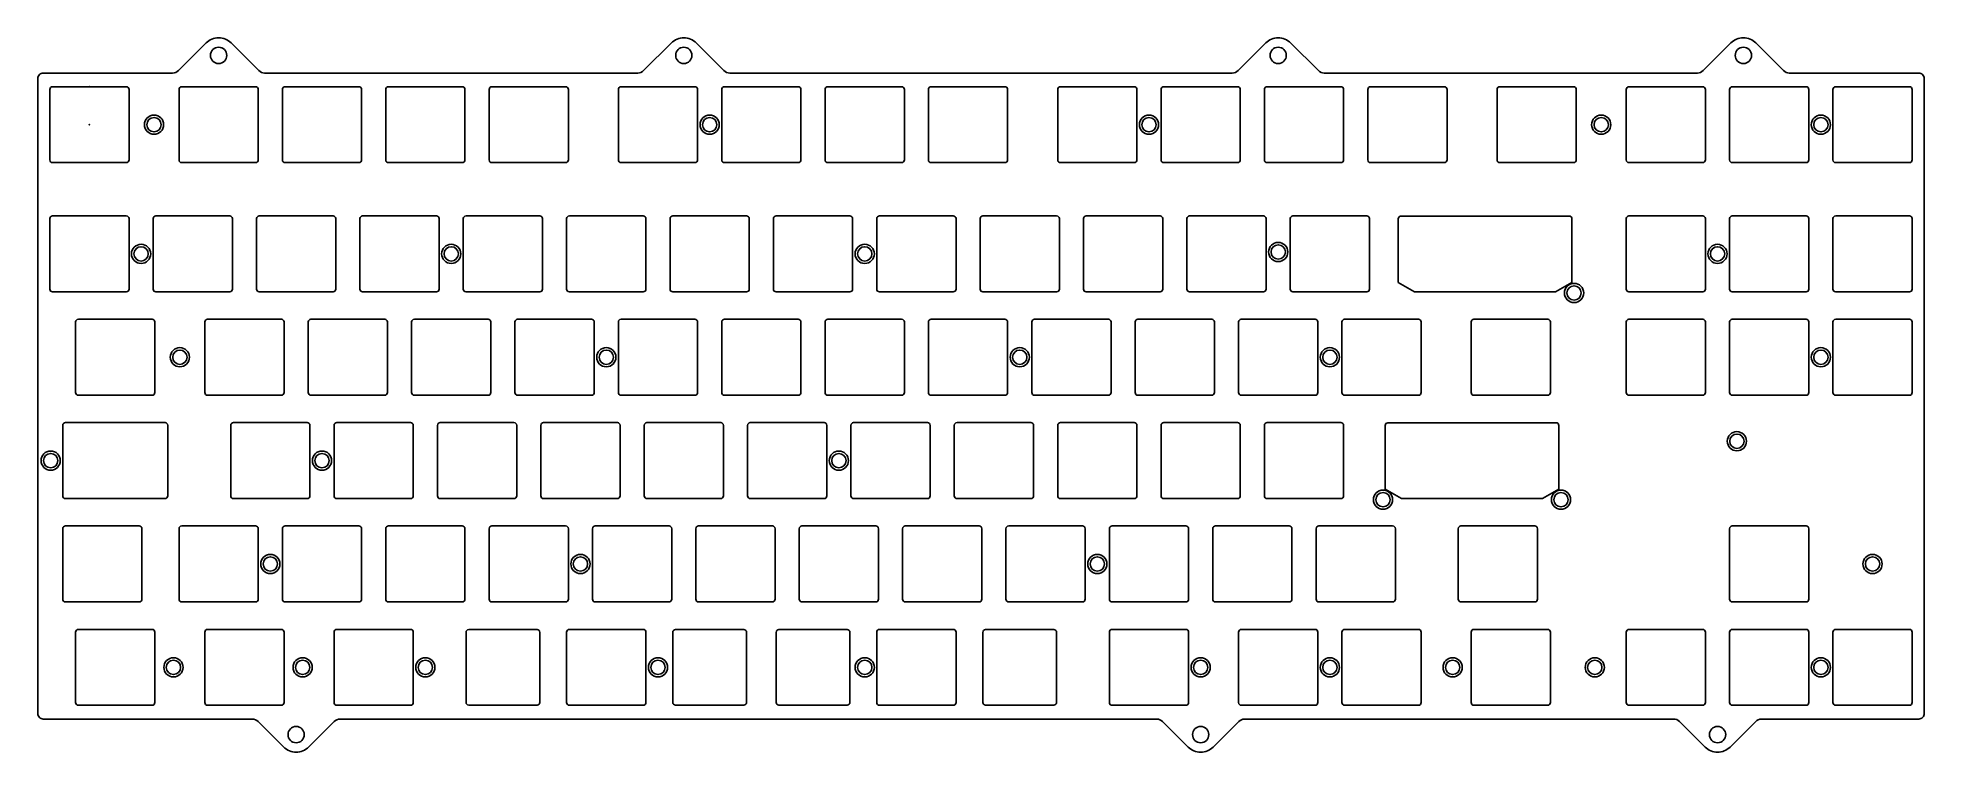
# Model space of a CAD drawing. Header units: millimetres. Extents: x -10 to 338, y -116 to 16.
import ezdxf

# ---------------------------------------------------------------- set-up
doc = ezdxf.new("R2010")
doc.units = ezdxf.units.MM
doc.header["$MEASUREMENT"] = 0

msp = doc.modelspace()

# ---------------------------------------------------------------- linework, layer by layer
msp.add_line((12.06, -49.36), (12.06, -36.36))
msp.add_line((12.06, -49.36), (12.06, -36.36))
for points in [[(45.13, -109.98), (40.4, -114.71, -0.414214), (35.8, -114.71), (31.07, -109.98, 0.198912), (30.01, -109.54), (-8.5, -109.54, -0.414214), (-9.52, -108.51), (-9.52, 8.5, -0.414214), (-8.5, 9.52), (15.34, 9.52, 0.198912), (16.41, 9.96), (21.51, 15.07, -0.414214), (26.11, 15.07), (31.22, 9.96, 0.198912), (32.28, 9.52), (101.07, 9.52, 0.198912), (102.13, 9.96), (107.24, 15.07, -0.414214), (111.84, 15.07), (116.94, 9.96, 0.198912), (118.01, 9.52), (210.61, 9.52, 0.198912), (211.67, 9.96), (216.78, 15.07, -0.414214), (221.37, 15.07), (226.48, 9.96, 0.198912), (227.54, 9.52), (296.33, 9.52, 0.198912), (297.39, 9.96), (302.5, 15.07, -0.414214), (307.1, 15.07), (312.21, 9.96, 0.198912), (313.27, 9.52), (337.11, 9.52, -0.414214), (338.14, 8.5), (338.14, -108.51, -0.414214), (337.11, -109.54), (308.13, -109.54, 0.198912), (307.07, -109.98), (302.34, -114.71, -0.414214), (297.74, -114.71), (293.01, -109.98, 0.198912), (291.94, -109.54), (212.88, -109.54, 0.198912), (211.82, -109.98), (207.09, -114.71, -0.414214), (202.49, -114.71), (197.76, -109.98, 0.198912), (196.7, -109.54), (46.19, -109.54, 0.198912)], [(-6.8, -7), (6.8, -7, 0.414214), (7.3, -6.5), (7.3, 6.5, 0.414214), (6.8, 7), (-6.8, 7, 0.414212), (-7.3, 6.5), (-7.3, -6.5, 0.414212)], [(16.51, 6.5), (16.51, -6.5, 0.414212), (17.01, -7), (30.61, -7, 0.414214), (31.11, -6.5), (31.11, 6.5, 0.414214), (30.61, 7), (17.01, 7, 0.414212)], [(16.51, 6.5), (16.51, -6.5, 0.414212), (17.01, -7), (30.61, -7, 0.414214), (31.11, -6.5), (31.11, 6.5, 0.414214), (30.61, 7), (17.01, 7, 0.414212)], [(35.56, 6.5), (35.56, -6.5, 0.414212), (36.06, -7), (49.66, -7, 0.414214), (50.16, -6.5), (50.16, 6.5, 0.414214), (49.66, 7), (36.06, 7, 0.414212)], [(35.56, -6.5, 0.414212), (36.06, -7), (49.66, -7, 0.414214), (50.16, -6.5), (50.16, 6.5, 0.414214), (49.66, 7), (36.06, 7, 0.414212), (35.56, 6.5)], [(54.61, 6.5), (54.61, -6.5, 0.414212), (55.11, -7), (68.71, -7, 0.414214), (69.21, -6.5), (69.21, 6.5, 0.414214), (68.71, 7), (55.11, 7, 0.414212)], [(69.21, 6.5, 0.414214), (68.71, 7), (55.11, 7, 0.414212), (54.61, 6.5), (54.61, -6.5, 0.414212), (55.11, -7), (68.71, -7, 0.414214), (69.21, -6.5)], [(73.66, 6.5), (73.66, -6.5, 0.414212), (74.16, -7), (87.76, -7, 0.414214), (88.26, -6.5), (88.26, 6.5, 0.414214), (87.76, 7), (74.16, 7, 0.414212)], [(74.16, -7), (87.76, -7, 0.414214), (88.26, -6.5), (88.26, 6.5, 0.414214), (87.76, 7), (74.16, 7, 0.414212), (73.66, 6.5), (73.66, -6.5, 0.414212)], [(97.48, 6.5), (97.48, -6.5, 0.414212), (97.97, -7), (111.58, -7, 0.414214), (112.08, -6.5), (112.08, 6.5, 0.414214), (111.58, 7), (97.97, 7, 0.414212)], [(97.97, 7, 0.414212), (97.48, 6.5), (97.48, -6.5, 0.414212), (97.97, -7), (111.58, -7, 0.414214), (112.08, -6.5), (112.08, 6.5, 0.414214), (111.58, 7)], [(130.62, 7), (117.03, 7, 0.414212), (116.53, 6.5), (116.53, -6.5, 0.414212), (117.03, -7), (130.62, -7, 0.414214), (131.12, -6.5), (131.12, 6.5, 0.414214)], [(149.68, 7), (136.07, 7, 0.414212), (135.57, 6.5), (135.57, -6.5, 0.414212), (136.07, -7), (149.68, -7, 0.414214), (150.18, -6.5), (150.18, 6.5, 0.414214)], [(168.72, -7, 0.414214), (169.22, -6.5), (169.22, 6.5, 0.414214), (168.72, 7), (155.12, 7, 0.414212), (154.62, 6.5), (154.62, -6.5, 0.414212), (155.12, -7)], [(178.44, 6.5), (178.44, -6.5, 0.414212), (178.94, -7), (192.54, -7, 0.414214), (193.04, -6.5), (193.04, 6.5, 0.414214), (192.54, 7), (178.94, 7, 0.414212)], [(193.04, -6.5), (193.04, 6.5, 0.414214), (192.54, 7), (178.94, 7, 0.414212), (178.44, 6.5), (178.44, -6.5, 0.414212), (178.94, -7), (192.54, -7, 0.414214)], [(197.49, 6.5), (197.49, -6.5, 0.414212), (197.99, -7), (211.59, -7, 0.414214), (212.09, -6.5), (212.09, 6.5, 0.414214), (211.59, 7), (197.99, 7, 0.414212)], [(211.59, 7), (197.99, 7, 0.414212), (197.49, 6.5), (197.49, -6.5, 0.414212), (197.99, -7), (211.59, -7, 0.414214), (212.09, -6.5), (212.09, 6.5, 0.414214)], [(216.54, 6.5), (216.54, -6.5, 0.414212), (217.04, -7), (230.64, -7, 0.414214), (231.14, -6.5), (231.14, 6.5, 0.414214), (230.64, 7), (217.04, 7, 0.414212)], [(231.14, -6.5), (231.14, 6.5, 0.414214), (230.64, 7), (217.04, 7, 0.414212), (216.54, 6.5), (216.54, -6.5, 0.414212), (217.04, -7), (230.64, -7, 0.414214)], [(235.59, 6.5), (235.59, -6.5, 0.414212), (236.09, -7), (249.69, -7, 0.414214), (250.19, -6.5), (250.19, 6.5, 0.414214), (249.69, 7), (236.09, 7, 0.414212)], [(250.19, -6.5), (250.19, 6.5, 0.414214), (249.69, 7), (236.09, 7, 0.414212), (235.59, 6.5), (235.59, -6.5, 0.414212), (236.09, -7), (249.69, -7, 0.414214)], [(259.9, -7), (273.5, -7, 0.414214), (274, -6.5), (274, 6.5, 0.414214), (273.5, 7), (259.9, 7, 0.414212), (259.4, 6.5), (259.4, -6.5, 0.414212)], [(297.81, 6.5, 0.414214), (297.31, 7), (283.71, 7, 0.414212), (283.21, 6.5), (283.21, -6.5, 0.414212), (283.71, -7), (297.31, -7, 0.414214), (297.81, -6.5)], [(316.86, -6.5), (316.86, 6.5, 0.414214), (316.36, 7), (302.76, 7, 0.414212), (302.26, 6.5), (302.26, -6.5, 0.414212), (302.76, -7), (316.36, -7, 0.414214)], [(321.31, -6.5, 0.414212), (321.81, -7), (335.41, -7, 0.414214), (335.91, -6.5), (335.91, 6.5, 0.414214), (335.41, 7), (321.81, 7, 0.414212), (321.31, 6.5)], [(7.3, -30.31), (7.3, -17.31, 0.414214), (6.8, -16.81), (-6.8, -16.81, 0.414212), (-7.3, -17.31), (-7.3, -30.31, 0.414212), (-6.8, -30.81), (6.8, -30.81, 0.414214)], [(26.35, -17.31, 0.414214), (25.85, -16.81), (12.25, -16.81, 0.414212), (11.75, -17.31), (11.75, -30.31, 0.414212), (12.25, -30.81), (25.85, -30.81, 0.414214), (26.35, -30.31)], [(31.3, -16.81, 0.414212), (30.8, -17.31), (30.8, -30.31, 0.414212), (31.3, -30.81), (44.9, -30.81, 0.414214), (45.4, -30.31), (45.4, -17.31, 0.414214), (44.9, -16.81)], [(64.45, -30.31), (64.45, -17.31, 0.414214), (63.95, -16.81), (50.35, -16.81, 0.414212), (49.85, -17.31), (49.85, -30.31, 0.414212), (50.35, -30.81), (63.95, -30.81, 0.414214)], [(68.9, -17.31), (68.9, -30.31, 0.414212), (69.4, -30.81), (83, -30.81, 0.414214), (83.5, -30.31), (83.5, -17.31, 0.414214), (83, -16.81), (69.4, -16.81, 0.414212)], [(87.95, -17.31), (87.95, -30.31, 0.414212), (88.45, -30.81), (102.05, -30.81, 0.414214), (102.55, -30.31), (102.55, -17.31, 0.414214), (102.05, -16.81), (88.45, -16.81, 0.414212)], [(121.6, -30.31), (121.6, -17.31, 0.414214), (121.1, -16.81), (107.5, -16.81, 0.414212), (107, -17.31), (107, -30.31, 0.414212), (107.5, -30.81), (121.1, -30.81, 0.414214)], [(126.05, -17.31), (126.05, -30.31, 0.414212), (126.55, -30.81), (140.15, -30.81, 0.414214), (140.65, -30.31), (140.65, -17.31, 0.414214), (140.15, -16.81), (126.55, -16.81, 0.414212)], [(159.7, -30.31), (159.7, -17.31, 0.414214), (159.2, -16.81), (145.6, -16.81, 0.414212), (145.1, -17.31), (145.1, -30.31, 0.414212), (145.6, -30.81), (159.2, -30.81, 0.414214)], [(164.15, -30.31, 0.414212), (164.65, -30.81), (178.25, -30.81, 0.414214), (178.75, -30.31), (178.75, -17.31, 0.414214), (178.25, -16.81), (164.65, -16.81, 0.414212), (164.15, -17.31)], [(183.2, -17.31), (183.2, -30.31, 0.414212), (183.7, -30.81), (197.3, -30.81, 0.414214), (197.8, -30.31), (197.8, -17.31, 0.414214), (197.3, -16.81), (183.7, -16.81, 0.414212)], [(216.85, -30.31), (216.85, -17.31, 0.414214), (216.35, -16.81), (202.75, -16.81, 0.414212), (202.25, -17.31), (202.25, -30.31, 0.414212), (202.75, -30.81), (216.35, -30.81, 0.414214)], [(235.9, -30.31), (235.9, -17.31, 0.414214), (235.4, -16.81), (221.8, -16.81, 0.414212), (221.3, -17.31), (221.3, -30.31, 0.414212), (221.8, -30.81), (235.4, -30.81, 0.414214)], [(241.2, -17.34), (241.2, -29.06), (244.2, -30.79), (270.2, -30.79), (273.2, -29.06), (273.2, -17.34, 0.414214), (272.7, -16.84), (241.7, -16.84, 0.414212)], [(283.71, -30.81), (297.31, -30.81, 0.414214), (297.81, -30.31), (297.81, -17.31, 0.414214), (297.31, -16.81), (283.71, -16.81, 0.414212), (283.21, -17.31), (283.21, -30.31, 0.414212)], [(316.86, -17.31, 0.414214), (316.36, -16.81), (302.76, -16.81, 0.414212), (302.26, -17.31), (302.26, -30.31, 0.414212), (302.76, -30.81), (316.36, -30.81, 0.414214), (316.86, -30.31)], [(335.91, -30.31), (335.91, -17.31, 0.414214), (335.41, -16.81), (321.81, -16.81, 0.414212), (321.31, -17.31), (321.31, -30.31, 0.414212), (321.81, -30.81), (335.41, -30.81, 0.414214)], [(12.06, -36.36, 0.414212), (11.56, -35.86), (-2.04, -35.86, 0.414214), (-2.54, -36.36), (-2.54, -49.36, 0.414214), (-2.04, -49.86), (11.56, -49.86, 0.414212), (12.06, -49.36)], [(35.38, -49.86, 0.414214), (35.88, -49.36), (35.88, -36.36, 0.414214), (35.38, -35.86), (21.77, -35.86, 0.414212), (21.27, -36.36), (21.27, -49.36, 0.414212), (21.77, -49.86)], [(40.33, -49.36, 0.414212), (40.83, -49.86), (54.42, -49.86, 0.414214), (54.92, -49.36), (54.92, -36.36, 0.414214), (54.42, -35.86), (40.83, -35.86, 0.414212), (40.33, -36.36)], [(73.47, -49.86, 0.414214), (73.97, -49.36), (73.97, -36.36, 0.414214), (73.47, -35.86), (59.88, -35.86, 0.414212), (59.38, -36.36), (59.38, -49.36, 0.414212), (59.88, -49.86)], [(78.42, -49.36, 0.414212), (78.92, -49.86), (92.53, -49.86, 0.414214), (93.03, -49.36), (93.03, -36.36, 0.414214), (92.53, -35.86), (78.92, -35.86, 0.414212), (78.42, -36.36)], [(111.58, -35.86), (97.97, -35.86, 0.414212), (97.48, -36.36), (97.48, -49.36, 0.414212), (97.97, -49.86), (111.58, -49.86, 0.414214), (112.08, -49.36), (112.08, -36.36, 0.414214)], [(130.62, -35.86), (117.03, -35.86, 0.414212), (116.53, -36.36), (116.53, -49.36, 0.414212), (117.03, -49.86), (130.62, -49.86, 0.414214), (131.12, -49.36), (131.12, -36.36, 0.414214)], [(136.07, -49.86), (149.68, -49.86, 0.414214), (150.18, -49.36), (150.18, -36.36, 0.414214), (149.68, -35.86), (136.07, -35.86, 0.414212), (135.57, -36.36), (135.57, -49.36, 0.414212)], [(154.62, -49.36, 0.414212), (155.12, -49.86), (168.72, -49.86, 0.414214), (169.22, -49.36), (169.22, -36.36, 0.414214), (168.72, -35.86), (155.12, -35.86, 0.414212), (154.62, -36.36)], [(187.78, -49.86, 0.414214), (188.28, -49.36), (188.28, -36.36, 0.414214), (187.78, -35.86), (174.18, -35.86, 0.414212), (173.68, -36.36), (173.68, -49.36, 0.414212), (174.18, -49.86)], [(192.72, -49.36, 0.414212), (193.22, -49.86), (206.82, -49.86, 0.414214), (207.32, -49.36), (207.32, -36.36, 0.414214), (206.82, -35.86), (193.22, -35.86, 0.414212), (192.72, -36.36)], [(211.77, -49.36, 0.414212), (212.28, -49.86), (225.88, -49.86, 0.414214), (226.38, -49.36), (226.38, -36.36, 0.414214), (225.88, -35.86), (212.28, -35.86, 0.414212), (211.77, -36.36)], [(231.32, -49.86), (244.93, -49.86, 0.414214), (245.43, -49.36), (245.43, -36.36, 0.414214), (244.93, -35.86), (231.32, -35.86, 0.414212), (230.82, -36.36), (230.82, -49.36, 0.414212)], [(254.64, -36.36), (254.64, -49.36, 0.414212), (255.14, -49.86), (268.74, -49.86, 0.414214), (269.24, -49.36), (269.24, -36.36, 0.414214), (268.74, -35.86), (255.14, -35.86, 0.414212)], [(297.31, -35.86), (283.71, -35.86, 0.414212), (283.21, -36.36), (283.21, -49.36, 0.414212), (283.71, -49.86), (297.31, -49.86, 0.414214), (297.81, -49.36), (297.81, -36.36, 0.414214)], [(316.86, -49.36), (316.86, -36.36, 0.414214), (316.36, -35.86), (302.76, -35.86, 0.414212), (302.26, -36.36), (302.26, -49.36, 0.414212), (302.76, -49.86), (316.36, -49.86, 0.414214)], [(335.41, -35.86), (321.81, -35.86, 0.414212), (321.31, -36.36), (321.31, -49.36, 0.414212), (321.81, -49.86), (335.41, -49.86, 0.414214), (335.91, -49.36), (335.91, -36.36, 0.414214)], [(-4.42, -54.91, 0.414212), (-4.92, -55.41), (-4.92, -68.41, 0.414212), (-4.42, -68.91), (13.94, -68.91, 0.414214), (14.44, -68.41), (14.44, -55.41, 0.414214), (13.94, -54.91)], [(26.04, -68.41, 0.414212), (26.54, -68.91), (40.14, -68.91, 0.414214), (40.64, -68.41), (40.64, -55.41, 0.414214), (40.14, -54.91), (26.54, -54.91, 0.414212), (26.04, -55.41)], [(59.19, -68.91, 0.414214), (59.69, -68.41), (59.69, -55.41, 0.414214), (59.19, -54.91), (45.59, -54.91, 0.414212), (45.09, -55.41), (45.09, -68.41, 0.414212), (45.59, -68.91)], [(64.64, -68.91), (78.24, -68.91, 0.414214), (78.74, -68.41), (78.74, -55.41, 0.414214), (78.24, -54.91), (64.64, -54.91, 0.414212), (64.14, -55.41), (64.14, -68.41, 0.414212)], [(83.19, -55.41), (83.19, -68.41, 0.414212), (83.69, -68.91), (97.29, -68.91, 0.414214), (97.79, -68.41), (97.79, -55.41, 0.414214), (97.29, -54.91), (83.69, -54.91, 0.414212)], [(102.74, -54.91, 0.414212), (102.24, -55.41), (102.24, -68.41, 0.414212), (102.74, -68.91), (116.34, -68.91, 0.414214), (116.84, -68.41), (116.84, -55.41, 0.414214), (116.34, -54.91)], [(135.89, -55.41, 0.414214), (135.39, -54.91), (121.79, -54.91, 0.414212), (121.29, -55.41), (121.29, -68.41, 0.414212), (121.79, -68.91), (135.39, -68.91, 0.414214), (135.89, -68.41)], [(154.44, -54.91), (140.84, -54.91, 0.414212), (140.34, -55.41), (140.34, -68.41, 0.414212), (140.84, -68.91), (154.44, -68.91, 0.414214), (154.94, -68.41), (154.94, -55.41, 0.414214)], [(173.49, -68.91, 0.414214), (173.99, -68.41), (173.99, -55.41, 0.414214), (173.49, -54.91), (159.89, -54.91, 0.414212), (159.39, -55.41), (159.39, -68.41, 0.414212), (159.89, -68.91)], [(178.44, -55.41), (178.44, -68.41, 0.414212), (178.94, -68.91), (192.54, -68.91, 0.414214), (193.04, -68.41), (193.04, -55.41, 0.414214), (192.54, -54.91), (178.94, -54.91, 0.414212)], [(197.99, -54.91, 0.414212), (197.49, -55.41), (197.49, -68.41, 0.414212), (197.99, -68.91), (211.59, -68.91, 0.414214), (212.09, -68.41), (212.09, -55.41, 0.414214), (211.59, -54.91)], [(216.54, -55.41), (216.54, -68.41, 0.414212), (217.04, -68.91), (230.64, -68.91, 0.414214), (231.14, -68.41), (231.14, -55.41, 0.414214), (230.64, -54.91), (217.04, -54.91, 0.414212)], [(238.79, -55.44), (238.79, -67.16), (241.79, -68.89), (267.79, -68.89), (270.79, -67.16), (270.79, -55.44, 0.414214), (270.29, -54.94), (239.29, -54.94, 0.414212)], [(-4.92, -74.46), (-4.92, -87.46, 0.414212), (-4.42, -87.96), (9.18, -87.96, 0.414214), (9.68, -87.46), (9.68, -74.46, 0.414214), (9.18, -73.96), (-4.42, -73.96, 0.414212)], [(16.51, -74.46), (16.51, -87.46, 0.414212), (17.01, -87.96), (30.61, -87.96, 0.414214), (31.11, -87.46), (31.11, -74.46, 0.414214), (30.61, -73.96), (17.01, -73.96, 0.414212)], [(50.16, -74.46, 0.414214), (49.66, -73.96), (36.06, -73.96, 0.414212), (35.56, -74.46), (35.56, -87.46, 0.414212), (36.06, -87.96), (49.66, -87.96, 0.414214), (50.16, -87.46)], [(69.21, -87.46), (69.21, -74.46, 0.414214), (68.71, -73.96), (55.11, -73.96, 0.414212), (54.61, -74.46), (54.61, -87.46, 0.414212), (55.11, -87.96), (68.71, -87.96, 0.414214)], [(73.66, -74.46), (73.66, -87.46, 0.414212), (74.16, -87.96), (87.76, -87.96, 0.414214), (88.26, -87.46), (88.26, -74.46, 0.414214), (87.76, -73.96), (74.16, -73.96, 0.414212)], [(93.21, -87.96), (106.81, -87.96, 0.414214), (107.31, -87.46), (107.31, -74.46, 0.414214), (106.81, -73.96), (93.21, -73.96, 0.414212), (92.71, -74.46), (92.71, -87.46, 0.414212)], [(126.36, -87.46), (126.36, -74.46, 0.414214), (125.86, -73.96), (112.26, -73.96, 0.414212), (111.76, -74.46), (111.76, -87.46, 0.414212), (112.26, -87.96), (125.86, -87.96, 0.414214)], [(145.41, -87.46), (145.41, -74.46, 0.414214), (144.91, -73.96), (131.31, -73.96, 0.414212), (130.81, -74.46), (130.81, -87.46, 0.414212), (131.31, -87.96), (144.91, -87.96, 0.414214)], [(150.36, -73.96, 0.414212), (149.86, -74.46), (149.86, -87.46, 0.414212), (150.36, -87.96), (163.96, -87.96, 0.414214), (164.46, -87.46), (164.46, -74.46, 0.414214), (163.96, -73.96)], [(183.51, -74.46, 0.414214), (183.01, -73.96), (169.41, -73.96, 0.414212), (168.91, -74.46), (168.91, -87.46, 0.414212), (169.41, -87.96), (183.01, -87.96, 0.414214), (183.51, -87.46)], [(202.06, -87.96, 0.414214), (202.56, -87.46), (202.56, -74.46, 0.414214), (202.06, -73.96), (188.46, -73.96, 0.414212), (187.96, -74.46), (187.96, -87.46, 0.414212), (188.46, -87.96)], [(207.01, -74.46), (207.01, -87.46, 0.414212), (207.51, -87.96), (221.11, -87.96, 0.414214), (221.61, -87.46), (221.61, -74.46, 0.414214), (221.11, -73.96), (207.51, -73.96, 0.414212)], [(226.07, -74.46), (226.07, -87.46, 0.414212), (226.57, -87.96), (240.17, -87.96, 0.414214), (240.67, -87.46), (240.67, -74.46, 0.414214), (240.17, -73.96), (226.57, -73.96, 0.414212)], [(252.26, -74.46), (252.26, -87.46, 0.414212), (252.76, -87.96), (266.36, -87.96, 0.414214), (266.86, -87.46), (266.86, -74.46, 0.414214), (266.36, -73.96), (252.76, -73.96, 0.414212)], [(302.76, -87.96), (316.36, -87.96, 0.414214), (316.86, -87.46), (316.86, -74.46, 0.414214), (316.36, -73.96), (302.76, -73.96, 0.414212), (302.26, -74.46), (302.26, -87.46, 0.414212)], [(11.56, -93.01), (-2.04, -93.01, 0.414212), (-2.54, -93.51), (-2.54, -106.51, 0.414212), (-2.04, -107.01), (11.56, -107.01, 0.414214), (12.06, -106.51), (12.06, -93.51, 0.414214)], [(21.27, -93.51), (21.27, -106.51, 0.414212), (21.77, -107.01), (35.38, -107.01, 0.414214), (35.88, -106.51), (35.88, -93.51, 0.414214), (35.38, -93.01), (21.77, -93.01, 0.414212)], [(59.69, -93.51, 0.414214), (59.19, -93.01), (45.59, -93.01, 0.414212), (45.09, -93.51), (45.09, -106.51, 0.414212), (45.59, -107.01), (59.19, -107.01, 0.414214), (59.69, -106.51)], [(69.9, -93.06, 0.414212), (69.4, -93.56), (69.4, -106.46, 0.414212), (69.9, -106.96), (82.5, -106.96, 0.414212), (83, -106.46), (83, -93.56, 0.414212), (82.5, -93.06)], [(102.05, -93.01), (88.45, -93.01, 0.414212), (87.95, -93.51), (87.95, -106.51, 0.414212), (88.45, -107.01), (102.05, -107.01, 0.414214), (102.55, -106.51), (102.55, -93.51, 0.414214)], [(121.1, -93.56), (121.1, -106.46, -0.414214), (120.6, -106.96), (108, -106.96, -0.414214), (107.5, -106.46), (107.5, -93.56, -0.414214), (108, -93.06), (120.6, -93.06, -0.414214)], [(126.55, -106.46, 0.414212), (127.05, -106.96), (139.65, -106.96, 0.414212), (140.15, -106.46), (140.15, -93.56, 0.414212), (139.65, -93.06), (127.05, -93.06, 0.414212), (126.55, -93.56)], [(159.2, -93.01), (145.6, -93.01, 0.414212), (145.1, -93.51), (145.1, -106.51, 0.414212), (145.6, -107.01), (159.2, -107.01, 0.414214), (159.7, -106.51), (159.7, -93.51, 0.414214)], [(164.65, -106.46), (164.65, -93.56, -0.414214), (165.15, -93.06), (177.75, -93.06, -0.414214), (178.25, -93.56), (178.25, -106.46, -0.414214), (177.75, -106.96), (165.15, -106.96, -0.414214)], [(187.96, -106.51, 0.414212), (188.46, -107.01), (202.06, -107.01, 0.414214), (202.56, -106.51), (202.56, -93.51, 0.414214), (202.06, -93.01), (188.46, -93.01, 0.414212), (187.96, -93.51)], [(211.77, -106.51, 0.414212), (212.28, -107.01), (225.88, -107.01, 0.414214), (226.38, -106.51), (226.38, -93.51, 0.414214), (225.88, -93.01), (212.28, -93.01, 0.414212), (211.77, -93.51)], [(231.32, -107.01), (244.93, -107.01, 0.414214), (245.43, -106.51), (245.43, -93.51, 0.414214), (244.93, -93.01), (231.32, -93.01, 0.414212), (230.82, -93.51), (230.82, -106.51, 0.414212)], [(269.24, -93.51, 0.414214), (268.74, -93.01), (255.14, -93.01, 0.414212), (254.64, -93.51), (254.64, -106.51, 0.414212), (255.14, -107.01), (268.74, -107.01, 0.414214), (269.24, -106.51)], [(297.81, -93.51, 0.414214), (297.31, -93.01), (283.71, -93.01, 0.414212), (283.21, -93.51), (283.21, -106.51, 0.414212), (283.71, -107.01), (297.31, -107.01, 0.414214), (297.81, -106.51)], [(316.36, -93.01), (302.76, -93.01, 0.414212), (302.26, -93.51), (302.26, -106.51, 0.414212), (302.76, -107.01), (316.36, -107.01, 0.414214), (316.86, -106.51), (316.86, -93.51, 0.414214)], [(321.81, -107.01), (335.41, -107.01, 0.414214), (335.91, -106.51), (335.91, -93.51, 0.414214), (335.41, -93.01), (321.81, -93.01, 0.414212), (321.31, -93.51), (321.31, -106.51, 0.414212)]]:
    msp.add_lwpolyline(points, format="xyb", close=True)
for centre, radius in [((23.81, 12.77), 1.5), ((109.54, 12.77), 1.5), ((219.07, 12.77), 1.5), ((304.8, 12.77), 1.5), ((11.91, 0), 1.77), ((11.91, 0), 1.32), ((114.3, 0), 1.77), ((114.3, 0), 1.32), ((195.26, 0), 1.77), ((195.26, 0), 1.32), ((278.61, 0), 1.77), ((278.61, 0), 1.32), ((319.09, 0), 1.77), ((319.09, 0), 1.32), ((9.52, -23.81), 1.77), ((9.52, -23.81), 1.32), ((66.68, -23.81), 1.77), ((66.68, -23.81), 1.32), ((142.88, -23.81), 1.77), ((142.88, -23.81), 1.32), ((219.08, -23.46), 1.77), ((219.08, -23.46), 1.32), ((300.04, -23.81), 1.77), ((300.04, -23.81), 1.32), ((273.6, -31.01), 1.77), ((273.6, -31.01), 1.32), ((16.67, -42.86), 1.77), ((16.67, -42.86), 1.32), ((95.25, -42.86), 1.77), ((95.25, -42.86), 1.32), ((171.45, -42.86), 1.77), ((171.45, -42.86), 1.32), ((228.6, -42.86), 1.77), ((228.6, -42.86), 1.32), ((319.09, -42.86), 1.77), ((319.09, -42.86), 1.32), ((303.61, -58.34), 1.77), ((303.61, -58.34), 1.32), ((-7.14, -61.91), 1.77), ((-7.14, -61.91), 1.32), ((42.86, -61.91), 1.77), ((42.86, -61.91), 1.32), ((138.11, -61.91), 1.77), ((138.11, -61.91), 1.32), ((238.39, -69.11), 1.77), ((238.39, -69.11), 1.32), ((271.19, -69.11), 1.77), ((271.19, -69.11), 1.32), ((33.34, -80.96), 1.77), ((33.34, -80.96), 1.32), ((90.49, -80.96), 1.77), ((90.49, -80.96), 1.32), ((185.74, -80.96), 1.77), ((185.74, -80.96), 1.32), ((328.61, -80.96), 1.77), ((328.61, -80.96), 1.32), ((15.48, -100.01), 1.77), ((15.48, -100.01), 1.32), ((39.29, -100.01), 1.77), ((39.29, -100.01), 1.32), ((61.91, -100.01), 1.77), ((61.91, -100.01), 1.32), ((104.78, -100.01), 1.77), ((104.78, -100.01), 1.32), ((142.88, -100.01), 1.77), ((142.88, -100.01), 1.32), ((204.79, -100.01), 1.77), ((204.79, -100.01), 1.32), ((228.6, -100.01), 1.77), ((228.6, -100.01), 1.32), ((251.22, -100.01), 1.77), ((251.22, -100.01), 1.32), ((277.42, -100.01), 1.77), ((277.42, -100.01), 1.32), ((319.09, -100.01), 1.77), ((319.09, -100.01), 1.32), ((38.1, -112.41), 1.5), ((204.79, -112.41), 1.5), ((300.04, -112.41), 1.5)]:
    msp.add_circle(centre, radius)
for p in [(0, 7), (0, 0), (0, 0)]:
    msp.add_point(p)

doc.saveas('drawing.dxf')
